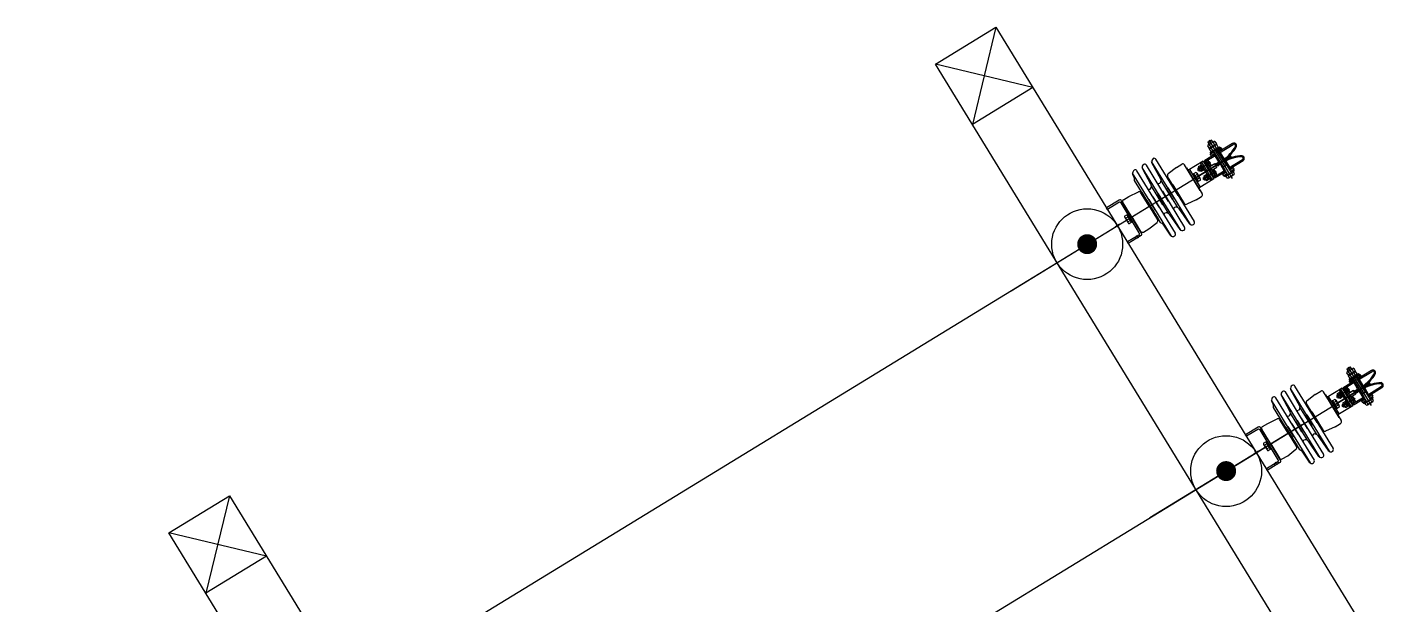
# Model space of a CAD drawing. Header units: millimetres. Extents: x 308437 to 311888, y 6841816 to 6843567.
# Drawn here: x 311666.141 to 311670.218, y 6842035.86 to 6842037.597 of the extents above; entities that cross this region are included whole.
import ezdxf

# ---------------------------------------------------------------- set-up
doc = ezdxf.new("R2010")
doc.units = ezdxf.units.MM
doc.linetypes.add('CENTER', pattern=[2, 1.25, -0.25, 0.25, -0.25])
for name, color, linetype in [('C-ESTRUCTURA', 94, 'Continuous'), ('E-CONDUCTOR', 40, 'Continuous'), ('E-EQUIPOS', 54, 'Continuous')]:
    doc.layers.add(name, color=color, linetype=linetype)

# ---------------------------------------------------------------- blocks, each defined once
blk = doc.blocks.new('A$C5E073844')
at = {"layer": 'E-EQUIPOS', "const_width": 30}
blk.add_lwpolyline([(660, -200, 1), (690, -200, 1)], format="xyb", close=True, dxfattribs=at)
at = {"layer": 'E-EQUIPOS'}
blk.add_circle((675, -200), 106.5, dxfattribs=at)
blk = doc.blocks.new('Parrón')
at = {"layer": 'C-ESTRUCTURA', "linetype": 'Continuous'}
for points in [[(35.8959, 22.2353), (36.109, 22.2353), (36.109, 19.2353), (35.8959, 19.2353), (35.8959, 22.2353)], [(36.109, 22.2353), (35.8959, 22.0223)], [(36.109, 22.0223), (35.8959, 22.2353)], [(38.5959, 22.2353), (38.809, 22.2353), (38.809, 19.2353), (38.5959, 19.2353), (38.5959, 22.2353)], [(38.809, 22.2353), (38.5959, 22.0223)], [(38.809, 22.0223), (38.5959, 22.2353)], [(36.109, 22.0223), (35.8959, 22.0223)], [(38.809, 22.0223), (38.5959, 22.0223)]]:
    blk.add_lwpolyline(points, dxfattribs=at)
at = {"layer": 'E-CONDUCTOR'}
for points in [[(34.9071, 21.4353), (36.0024, 21.5353), (39.21, 21.5353)], [(34.9071, 20.7353), (39.21, 20.7353)]]:
    blk.add_lwpolyline(points, dxfattribs=at)
at = {"layer": 'E-EQUIPOS'}
for p, q in [((38.9239, 21.6239), (38.9268, 21.629)), ((38.9239, 21.5353), (38.9239, 21.6239)), ((38.9268, 21.629), (38.928, 21.6327)), ((38.928, 21.6327), (38.9292, 21.6425)), ((38.9303, 21.5172), (38.9303, 21.646)), ((38.9449, 21.5172), (38.9449, 21.6453)), ((38.9595, 21.5866), (38.9627, 21.6425)), ((38.9638, 21.5172), (38.9638, 21.646)), ((38.9784, 21.5172), (38.9784, 21.6453)), ((38.993, 21.5866), (38.9962, 21.6425)), ((38.9973, 21.5172), (38.9973, 21.646)), ((39.0119, 21.5172), (39.0119, 21.6453)), ((39.1718, 21.6063), (39.1733, 21.6078)), ((39.1733, 21.6078), (39.1733, 21.5998)), ((39.1733, 21.6078), (39.183, 21.6078)), ((39.1781, 21.4761), (39.1781, 21.6107)), ((39.183, 21.6078), (39.183, 21.5998)), ((39.1845, 21.6063), (39.183, 21.6078)), ((38.8539, 21.5978), (38.8089, 21.5978)), ((38.8089, 21.5928), (38.8089, 21.5978)), ((38.8489, 21.5928), (38.8089, 21.5928)), ((38.8539, 21.4828), (38.8539, 21.5878)), ((38.8588, 21.5353), (38.8588, 21.5853)), ((38.8588, 21.5353), (38.8588, 21.5853)), ((38.8588, 21.5753), (38.8588, 21.5252)), ((38.8588, 21.5753), (38.8588, 21.5252)), ((38.8589, 21.4778), (38.8589, 21.5928)), ((38.8589, 21.5853), (38.8589, 21.4853)), ((38.8594, 21.5353), (38.8594, 21.5863)), ((38.8654, 21.5923), (38.8844, 21.5923)), ((38.8844, 21.5923), (38.9156, 21.5889)), ((38.9209, 21.5353), (38.9209, 21.5829)), ((38.9209, 21.5778), (38.9239, 21.5778)), ((38.9239, 21.5172), (38.9239, 21.5816)), ((38.9584, 21.5172), (38.9584, 21.5831)), ((38.9919, 21.5172), (38.9919, 21.5831)), ((39.0119, 21.5778), (39.0149, 21.5778)), ((39.0149, 21.5172), (39.0149, 21.5828)), ((39.0514, 21.5923), (39.0203, 21.5888)), ((39.0514, 21.5923), (39.0704, 21.5923)), ((39.0764, 21.5172), (39.0764, 21.5863)), ((39.0764, 21.5753), (39.0764, 21.5265)), ((39.0764, 21.5753), (39.0764, 21.5265)), ((39.1301, 21.5663), (39.0764, 21.5663)), ((39.0764, 21.5663), (39.0764, 21.5043)), ((39.0814, 21.5663), (39.0814, 21.5043)), ((39.1191, 21.5663), (39.1191, 21.5043)), ((39.1241, 21.5663), (39.1241, 21.5043)), ((39.1301, 21.5663), (39.1301, 21.5043)), ((39.1591, 21.5683), (39.1591, 21.5733)), ((39.1591, 21.5733), (39.1718, 21.5733)), ((39.1718, 21.5683), (39.1591, 21.5683)), ((39.1619, 21.5778), (39.1601, 21.5738)), ((39.1613, 21.5733), (39.1601, 21.5738)), ((39.1627, 21.5765), (39.1613, 21.5733)), ((39.1613, 21.5733), (39.1718, 21.5733)), ((39.1619, 21.5778), (39.1944, 21.5778)), ((39.1627, 21.5765), (39.1718, 21.5765)), ((39.1631, 21.5683), (39.1718, 21.5683)), ((39.1631, 21.5653), (39.1631, 21.5683)), ((39.1654, 21.5988), (39.1654, 21.5898)), ((39.1654, 21.5788), (39.1654, 21.5878)), ((39.1684, 21.5998), (39.1878, 21.5998)), ((39.1684, 21.5888), (39.1878, 21.5888)), ((39.1684, 21.5778), (39.1878, 21.5778)), ((39.1711, 21.5778), (39.1711, 21.5765)), ((39.1711, 21.5653), (39.1711, 21.5683)), ((39.1714, 21.5988), (39.1714, 21.5898)), ((39.1714, 21.5788), (39.1714, 21.5878)), ((39.1718, 21.5998), (39.1718, 21.6063)), ((39.1845, 21.6063), (39.1718, 21.6063)), ((39.1718, 21.4928), (39.1718, 21.5778)), ((39.1733, 21.5192), (39.1733, 21.5778)), ((39.1781, 21.5786), (39.1781, 21.5721)), ((39.1781, 21.5786), (39.1781, 21.5721)), ((39.183, 21.5192), (39.183, 21.5778)), ((39.1845, 21.5998), (39.1845, 21.6063)), ((39.1845, 21.4928), (39.1845, 21.5778)), ((39.1845, 21.5765), (39.1936, 21.5765)), ((39.1845, 21.5733), (39.1971, 21.5733)), ((39.1845, 21.5733), (39.195, 21.5733)), ((39.1971, 21.5683), (39.1845, 21.5683)), ((39.1845, 21.5683), (39.1931, 21.5683)), ((39.1848, 21.5988), (39.1848, 21.5898)), ((39.1848, 21.5788), (39.1848, 21.5878)), ((39.1851, 21.5778), (39.1851, 21.5765)), ((39.1851, 21.5653), (39.1851, 21.5683)), ((39.1908, 21.5988), (39.1908, 21.5898)), ((39.1908, 21.5788), (39.1908, 21.5878)), ((39.1931, 21.5683), (39.1931, 21.5653)), ((39.1936, 21.5765), (39.195, 21.5733)), ((39.1944, 21.5778), (39.1961, 21.5738)), ((39.195, 21.5733), (39.1961, 21.5738)), ((39.1971, 21.5733), (39.1971, 21.5683)), ((38.8168, 21.5353), (38.8011, 21.5353)), ((38.8089, 21.5274), (38.8089, 21.5432)), ((38.8406, 21.5451), (38.8406, 21.5254)), ((38.8421, 21.5484), (38.8499, 21.5484)), ((38.8421, 21.5418), (38.8499, 21.5418)), ((38.8421, 21.5288), (38.8499, 21.5288)), ((38.8499, 21.5484), (38.8499, 21.5222)), ((38.8499, 21.5484), (38.8539, 21.5484)), ((38.8499, 21.5423), (38.8499, 21.5289)), ((38.8499, 21.5322), (38.8539, 21.5299)), ((38.8499, 21.5299), (38.8539, 21.5276)), ((38.8588, 21.4953), (38.8588, 21.5454)), ((38.8588, 21.4953), (38.8588, 21.5454)), ((38.8588, 21.5353), (38.8588, 21.4853)), ((38.8588, 21.5353), (38.8588, 21.4853)), ((38.8594, 21.5353), (38.8594, 21.4843)), ((38.9209, 21.5353), (38.9209, 21.4877)), ((38.9239, 21.5534), (38.9239, 21.489)), ((38.9239, 21.5353), (38.9239, 21.4767)), ((38.9303, 21.5534), (38.9303, 21.4246)), ((38.9449, 21.5534), (38.9449, 21.4253)), ((38.9584, 21.5534), (38.9584, 21.4875)), ((38.9638, 21.5534), (38.9638, 21.4246)), ((38.9784, 21.5534), (38.9784, 21.4253)), ((38.9919, 21.5534), (38.9919, 21.4875)), ((38.9973, 21.5534), (38.9973, 21.4246)), ((39.0119, 21.5534), (39.0119, 21.4253)), ((39.0149, 21.5534), (39.0149, 21.4877)), ((39.21, 21.5353), (39.0746, 21.5353)), ((39.0764, 21.5534), (39.0764, 21.4843)), ((39.0764, 21.4953), (39.0764, 21.544)), ((39.0764, 21.4953), (39.0764, 21.544)), ((39.0854, 21.5484), (39.0814, 21.5484)), ((39.0854, 21.5322), (39.0814, 21.5299)), ((39.0854, 21.5299), (39.0814, 21.5276)), ((39.0854, 21.5484), (39.0854, 21.5222)), ((39.0933, 21.5484), (39.0854, 21.5484)), ((39.0854, 21.5423), (39.0854, 21.5289)), ((39.0933, 21.5418), (39.0854, 21.5418)), ((39.0933, 21.5288), (39.0854, 21.5288)), ((39.0948, 21.5451), (39.0948, 21.5254)), ((39.147, 21.551), (39.1007, 21.551)), ((39.1055, 21.5563), (39.104, 21.5548)), ((39.104, 21.5548), (39.104, 21.5483)), ((39.1082, 21.5548), (39.104, 21.5548)), ((39.104, 21.5483), (39.1055, 21.5468)), ((39.1082, 21.5483), (39.104, 21.5483)), ((39.1055, 21.5563), (39.1055, 21.5468)), ((39.1082, 21.5563), (39.1055, 21.5563)), ((39.1082, 21.5563), (39.1055, 21.5563)), ((39.1082, 21.5468), (39.1055, 21.5468)), ((39.1082, 21.5468), (39.1055, 21.5468)), ((39.1082, 21.5453), (39.1082, 21.5577)), ((39.1082, 21.5252), (39.1082, 21.5128)), ((39.1092, 21.5598), (39.1166, 21.5598)), ((39.1092, 21.5557), (39.1141, 21.5557)), ((39.1092, 21.5474), (39.1141, 21.5474)), ((39.1092, 21.5433), (39.1166, 21.5433)), ((39.1092, 21.5273), (39.1166, 21.5273)), ((39.1141, 21.5433), (39.1141, 21.5598)), ((39.1141, 21.5598), (39.1141, 21.5433)), ((39.1141, 21.5471), (39.1141, 21.5556)), ((39.1141, 21.5273), (39.1141, 21.5108)), ((39.1141, 21.5108), (39.1141, 21.5273)), ((39.1166, 21.5598), (39.1166, 21.5433)), ((39.1191, 21.5598), (39.1166, 21.5598)), ((39.1191, 21.555), (39.1166, 21.5564)), ((39.1191, 21.5535), (39.1166, 21.555)), ((39.1191, 21.5433), (39.1166, 21.5433)), ((39.1166, 21.5108), (39.1166, 21.5273)), ((39.1191, 21.5273), (39.1166, 21.5273)), ((39.1301, 21.5603), (39.1301, 21.5103)), ((39.1331, 21.5562), (39.1301, 21.5562)), ((39.1331, 21.5459), (39.1301, 21.5459)), ((39.1331, 21.5103), (39.1331, 21.5603)), ((39.1381, 21.5603), (39.1331, 21.5603)), ((39.1718, 21.5653), (39.1351, 21.5653)), ((39.1351, 21.5623), (39.1718, 21.5623)), ((39.1624, 21.5353), (39.1363, 21.5353)), ((39.1381, 21.5103), (39.1381, 21.5603)), ((39.1381, 21.5103), (39.1381, 21.5603)), ((39.1381, 21.5593), (39.1381, 21.5428)), ((39.1431, 21.5593), (39.1381, 21.5593)), ((39.1381, 21.5555), (39.1381, 21.547)), ((39.1431, 21.5552), (39.1381, 21.5552)), ((39.1431, 21.5469), (39.1381, 21.5469)), ((39.1431, 21.5428), (39.1381, 21.5428)), ((39.1556, 21.5418), (39.1381, 21.5418)), ((39.1556, 21.5288), (39.1381, 21.5288)), ((39.1381, 21.5278), (39.1381, 21.5113)), ((39.1431, 21.5278), (39.1381, 21.5278)), ((39.144, 21.5572), (39.144, 21.5448)), ((39.144, 21.5257), (39.144, 21.5133)), ((39.1556, 21.5288), (39.1556, 21.5418)), ((39.1591, 21.5402), (39.1591, 21.5372)), ((39.1591, 21.5334), (39.1591, 21.5304)), ((39.1718, 21.5653), (39.1631, 21.5653)), ((39.1686, 21.5401), (39.1686, 21.5609)), ((39.1716, 21.5609), (39.1686, 21.5609)), ((39.1716, 21.5401), (39.1686, 21.5401)), ((39.1686, 21.5305), (39.1686, 21.5097)), ((39.1716, 21.5305), (39.1686, 21.5305)), ((39.1711, 21.5653), (39.1711, 21.5623)), ((39.1711, 21.5389), (39.1711, 21.5359)), ((39.1711, 21.5347), (39.1711, 21.5317)), ((39.1716, 21.5401), (39.1716, 21.5609)), ((39.1718, 21.5609), (39.1716, 21.5609)), ((39.1718, 21.5401), (39.1716, 21.5401)), ((39.1716, 21.5305), (39.1716, 21.5097)), ((39.1718, 21.5305), (39.1716, 21.5305)), ((39.2331, 21.5653), (39.1845, 21.5653)), ((39.1931, 21.5653), (39.1845, 21.5653)), ((39.1845, 21.5623), (39.2331, 21.5623)), ((39.1876, 21.5609), (39.1845, 21.5609)), ((39.1876, 21.5401), (39.1845, 21.5401)), ((39.1876, 21.5305), (39.1845, 21.5305)), ((39.1846, 21.5401), (39.1846, 21.5609)), ((39.1846, 21.5305), (39.1846, 21.5097)), ((39.1851, 21.5653), (39.1851, 21.5623)), ((39.1851, 21.5389), (39.1851, 21.5359)), ((39.1851, 21.5347), (39.1851, 21.5317)), ((39.1876, 21.5401), (39.1876, 21.5609)), ((39.1876, 21.5305), (39.1876, 21.5097)), ((38.8421, 21.5222), (38.8499, 21.5222)), ((38.8499, 21.5222), (38.8539, 21.5222)), ((38.9209, 21.4928), (38.9239, 21.4928)), ((39.0119, 21.4928), (39.0149, 21.4928)), ((39.1301, 21.5043), (39.0764, 21.5043)), ((39.0854, 21.5222), (39.0814, 21.5222)), ((39.0933, 21.5222), (39.0854, 21.5222)), ((39.147, 21.5195), (39.1007, 21.5195)), ((39.104, 21.5223), (39.1055, 21.5238)), ((39.104, 21.5158), (39.104, 21.5223)), ((39.1082, 21.5223), (39.104, 21.5223)), ((39.1055, 21.5143), (39.104, 21.5158)), ((39.1082, 21.5158), (39.104, 21.5158)), ((39.1055, 21.5143), (39.1055, 21.5238)), ((39.1082, 21.5238), (39.1055, 21.5238)), ((39.1082, 21.5238), (39.1055, 21.5238)), ((39.1082, 21.5143), (39.1055, 21.5143)), ((39.1082, 21.5143), (39.1055, 21.5143)), ((39.1092, 21.5232), (39.1141, 21.5232)), ((39.1092, 21.5149), (39.1141, 21.5149)), ((39.1092, 21.5108), (39.1166, 21.5108)), ((39.1141, 21.5235), (39.1141, 21.515)), ((39.1191, 21.5171), (39.1166, 21.5156)), ((39.1191, 21.5156), (39.1166, 21.5142)), ((39.1191, 21.5108), (39.1166, 21.5108)), ((39.1331, 21.5247), (39.1301, 21.5247)), ((39.1331, 21.5144), (39.1301, 21.5144)), ((39.1381, 21.5103), (39.1331, 21.5103)), ((39.1718, 21.5083), (39.1351, 21.5083)), ((39.1351, 21.5053), (39.1711, 21.5053)), ((39.1381, 21.524), (39.1381, 21.5155)), ((39.1431, 21.5237), (39.1381, 21.5237)), ((39.1431, 21.5154), (39.1381, 21.5154)), ((39.1431, 21.5113), (39.1381, 21.5113)), ((39.1718, 21.5023), (39.1591, 21.5023)), ((39.1591, 21.5023), (39.1591, 21.4973)), ((39.1591, 21.4973), (39.1718, 21.4973)), ((39.1613, 21.4973), (39.1601, 21.4968)), ((39.1619, 21.4928), (39.1601, 21.4968)), ((39.1613, 21.4973), (39.1718, 21.4973)), ((39.1627, 21.494), (39.1613, 21.4973)), ((39.1619, 21.4928), (39.1944, 21.4928)), ((39.1627, 21.494), (39.1718, 21.494)), ((39.1718, 21.5053), (39.1631, 21.5053)), ((39.1631, 21.5053), (39.1631, 21.5023)), ((39.1631, 21.5023), (39.1718, 21.5023)), ((39.1654, 21.4848), (39.1654, 21.4928)), ((39.1654, 21.4928), (39.1908, 21.4928)), ((39.1716, 21.5097), (39.1686, 21.5097)), ((39.1711, 21.5083), (39.1711, 21.5053)), ((39.1711, 21.5053), (39.1711, 21.5023)), ((39.1711, 21.4928), (39.1711, 21.494)), ((39.1714, 21.4848), (39.1714, 21.4928)), ((39.1718, 21.5097), (39.1716, 21.5097)), ((39.1845, 21.5192), (39.1718, 21.5192)), ((39.1876, 21.5097), (39.1845, 21.5097)), ((39.2331, 21.5083), (39.1845, 21.5083)), ((39.1931, 21.5053), (39.1845, 21.5053)), ((39.1845, 21.5023), (39.1931, 21.5023)), ((39.1971, 21.5023), (39.1845, 21.5023)), ((39.1845, 21.4973), (39.195, 21.4973)), ((39.1845, 21.4973), (39.1971, 21.4973)), ((39.1845, 21.494), (39.1936, 21.494)), ((39.1848, 21.4848), (39.1848, 21.4928)), ((39.1851, 21.5083), (39.1851, 21.5053)), ((39.1851, 21.5053), (39.2331, 21.5053)), ((39.1851, 21.5053), (39.1851, 21.5023)), ((39.1851, 21.4928), (39.1851, 21.494)), ((39.1908, 21.4848), (39.1908, 21.4928)), ((39.1931, 21.5023), (39.1931, 21.5053)), ((39.1936, 21.494), (39.195, 21.4973)), ((39.1944, 21.4928), (39.1961, 21.4968)), ((39.195, 21.4973), (39.1961, 21.4968)), ((39.1971, 21.4973), (39.1971, 21.5023)), ((39.2411, 21.5133), (39.2411, 21.5133)), ((38.8089, 21.4728), (38.8089, 21.4778)), ((38.8489, 21.4778), (38.8089, 21.4778)), ((38.8539, 21.4728), (38.8089, 21.4728)), ((38.8359, 21.4728), (38.8359, 21.4778)), ((38.8429, 21.4703), (38.8429, 21.4803)), ((38.8499, 21.4728), (38.8499, 21.4779)), ((38.8654, 21.4783), (38.8844, 21.4783)), ((38.8844, 21.4783), (38.9156, 21.4817)), ((38.9239, 21.4767), (38.9268, 21.4716)), ((38.9268, 21.4716), (38.928, 21.4679)), ((38.928, 21.4679), (38.9292, 21.4281)), ((38.9595, 21.484), (38.9627, 21.4281)), ((38.993, 21.484), (38.9962, 21.4281)), ((39.0514, 21.4783), (39.0203, 21.4818)), ((39.0514, 21.4783), (39.0704, 21.4783)), ((39.1684, 21.4838), (39.1878, 21.4838)), ((38.9268, 20.829), (38.928, 20.8327)), ((38.928, 20.8327), (38.9292, 20.8425)), ((38.9303, 20.7172), (38.9303, 20.846)), ((38.9449, 20.7172), (38.9449, 20.8453)), ((38.9595, 20.7866), (38.9627, 20.8425)), ((38.9638, 20.7172), (38.9638, 20.846)), ((38.9784, 20.7172), (38.9784, 20.8453)), ((38.993, 20.7866), (38.9962, 20.8425)), ((38.9973, 20.7172), (38.9973, 20.846)), ((39.0119, 20.7172), (39.0119, 20.8453)), ((38.8539, 20.7978), (38.8089, 20.7978)), ((38.8089, 20.7928), (38.8089, 20.7978)), ((38.8489, 20.7928), (38.8089, 20.7928)), ((38.8589, 20.6778), (38.8589, 20.7928)), ((38.8654, 20.7923), (38.8844, 20.7923)), ((38.8844, 20.7923), (38.9156, 20.7889)), ((38.9239, 20.8239), (38.9268, 20.829)), ((38.9239, 20.7353), (38.9239, 20.8239)), ((39.0514, 20.7923), (39.0203, 20.7888)), ((39.0514, 20.7923), (39.0704, 20.7923)), ((39.1654, 20.7988), (39.1654, 20.7898)), ((39.1684, 20.7998), (39.1878, 20.7998)), ((39.1714, 20.7988), (39.1714, 20.7898)), ((39.1718, 20.8063), (39.1733, 20.8078)), ((39.1718, 20.7998), (39.1718, 20.8063)), ((39.1845, 20.8063), (39.1718, 20.8063)), ((39.1733, 20.8078), (39.1733, 20.7998)), ((39.1733, 20.8078), (39.183, 20.8078)), ((39.1781, 20.6761), (39.1781, 20.8107)), ((39.183, 20.8078), (39.183, 20.7998)), ((39.1845, 20.8063), (39.183, 20.8078)), ((39.1845, 20.7998), (39.1845, 20.8063)), ((39.1848, 20.7988), (39.1848, 20.7898)), ((39.1908, 20.7988), (39.1908, 20.7898)), ((38.8539, 20.6828), (38.8539, 20.7878)), ((38.8588, 20.7353), (38.8588, 20.7853)), ((38.8588, 20.7353), (38.8588, 20.7853)), ((38.8588, 20.7753), (38.8588, 20.7252)), ((38.8588, 20.7753), (38.8588, 20.7252)), ((38.8589, 20.7853), (38.8589, 20.6853)), ((38.8594, 20.7353), (38.8594, 20.7863)), ((38.9209, 20.7353), (38.9209, 20.7829)), ((38.9209, 20.7778), (38.9239, 20.7778)), ((38.9239, 20.7172), (38.9239, 20.7816)), ((38.9239, 20.7534), (38.9239, 20.689)), ((38.9303, 20.7534), (38.9303, 20.6246)), ((38.9449, 20.7534), (38.9449, 20.6253)), ((38.9584, 20.7172), (38.9584, 20.7831)), ((38.9584, 20.7534), (38.9584, 20.6875)), ((38.9638, 20.7534), (38.9638, 20.6246)), ((38.9784, 20.7534), (38.9784, 20.6253)), ((38.9919, 20.7172), (38.9919, 20.7831)), ((38.9919, 20.7534), (38.9919, 20.6875)), ((38.9973, 20.7534), (38.9973, 20.6246)), ((39.0119, 20.7778), (39.0149, 20.7778)), ((39.0119, 20.7534), (39.0119, 20.6253)), ((39.0149, 20.7172), (39.0149, 20.7828)), ((39.0149, 20.7534), (39.0149, 20.6877)), ((39.0764, 20.7172), (39.0764, 20.7863)), ((39.0764, 20.7753), (39.0764, 20.7265)), ((39.0764, 20.7753), (39.0764, 20.7265)), ((39.1301, 20.7663), (39.0764, 20.7663)), ((39.0764, 20.7663), (39.0764, 20.7043)), ((39.0764, 20.7534), (39.0764, 20.6843)), ((39.0814, 20.7663), (39.0814, 20.7043)), ((39.147, 20.751), (39.1007, 20.751)), ((39.1055, 20.7563), (39.104, 20.7548)), ((39.104, 20.7548), (39.104, 20.7483)), ((39.1082, 20.7548), (39.104, 20.7548)), ((39.1055, 20.7563), (39.1055, 20.7468)), ((39.1082, 20.7563), (39.1055, 20.7563)), ((39.1082, 20.7563), (39.1055, 20.7563)), ((39.1082, 20.7453), (39.1082, 20.7577)), ((39.1092, 20.7598), (39.1166, 20.7598)), ((39.1092, 20.7557), (39.1141, 20.7557)), ((39.1141, 20.7433), (39.1141, 20.7598)), ((39.1141, 20.7598), (39.1141, 20.7433)), ((39.1141, 20.7471), (39.1141, 20.7556)), ((39.1166, 20.7598), (39.1166, 20.7433)), ((39.1191, 20.7598), (39.1166, 20.7598)), ((39.1191, 20.755), (39.1166, 20.7564)), ((39.1191, 20.7535), (39.1166, 20.755)), ((39.1191, 20.7663), (39.1191, 20.7043)), ((39.1241, 20.7663), (39.1241, 20.7043)), ((39.1301, 20.7663), (39.1301, 20.7043)), ((39.1301, 20.7603), (39.1301, 20.7103)), ((39.1331, 20.7562), (39.1301, 20.7562)), ((39.1331, 20.7103), (39.1331, 20.7603)), ((39.1381, 20.7603), (39.1331, 20.7603)), ((39.1718, 20.7653), (39.1351, 20.7653)), ((39.1351, 20.7623), (39.1718, 20.7623)), ((39.1381, 20.7103), (39.1381, 20.7603)), ((39.1381, 20.7103), (39.1381, 20.7603)), ((39.1381, 20.7593), (39.1381, 20.7428)), ((39.1431, 20.7593), (39.1381, 20.7593)), ((39.1381, 20.7555), (39.1381, 20.747)), ((39.1431, 20.7552), (39.1381, 20.7552)), ((39.144, 20.7572), (39.144, 20.7448)), ((39.1591, 20.7683), (39.1591, 20.7733)), ((39.1591, 20.7733), (39.1718, 20.7733)), ((39.1718, 20.7683), (39.1591, 20.7683)), ((39.1619, 20.7778), (39.1601, 20.7738)), ((39.1613, 20.7733), (39.1601, 20.7738)), ((39.1627, 20.7765), (39.1613, 20.7733)), ((39.1613, 20.7733), (39.1718, 20.7733)), ((39.1619, 20.7778), (39.1944, 20.7778)), ((39.1627, 20.7765), (39.1718, 20.7765)), ((39.1631, 20.7683), (39.1718, 20.7683)), ((39.1631, 20.7653), (39.1631, 20.7683)), ((39.1718, 20.7653), (39.1631, 20.7653)), ((39.1654, 20.7788), (39.1654, 20.7878)), ((39.1684, 20.7888), (39.1878, 20.7888)), ((39.1684, 20.7778), (39.1878, 20.7778)), ((39.1686, 20.7401), (39.1686, 20.7609)), ((39.1716, 20.7609), (39.1686, 20.7609)), ((39.1711, 20.7778), (39.1711, 20.7765)), ((39.1711, 20.7653), (39.1711, 20.7683)), ((39.1711, 20.7653), (39.1711, 20.7623)), ((39.1714, 20.7788), (39.1714, 20.7878)), ((39.1716, 20.7401), (39.1716, 20.7609)), ((39.1718, 20.7609), (39.1716, 20.7609)), ((39.1718, 20.6928), (39.1718, 20.7778)), ((39.1733, 20.7192), (39.1733, 20.7778)), ((39.1781, 20.7786), (39.1781, 20.7721)), ((39.1781, 20.7786), (39.1781, 20.7721)), ((39.183, 20.7192), (39.183, 20.7778)), ((39.1845, 20.6928), (39.1845, 20.7778)), ((39.1845, 20.7765), (39.1936, 20.7765)), ((39.1845, 20.7733), (39.1971, 20.7733)), ((39.1845, 20.7733), (39.195, 20.7733)), ((39.1971, 20.7683), (39.1845, 20.7683)), ((39.1845, 20.7683), (39.1931, 20.7683)), ((39.2331, 20.7653), (39.1845, 20.7653)), ((39.1931, 20.7653), (39.1845, 20.7653)), ((39.1845, 20.7623), (39.2331, 20.7623)), ((39.1876, 20.7609), (39.1845, 20.7609)), ((39.1846, 20.7401), (39.1846, 20.7609)), ((39.1848, 20.7788), (39.1848, 20.7878)), ((39.1851, 20.7778), (39.1851, 20.7765)), ((39.1851, 20.7653), (39.1851, 20.7683)), ((39.1851, 20.7653), (39.1851, 20.7623)), ((39.1876, 20.7401), (39.1876, 20.7609)), ((39.1908, 20.7788), (39.1908, 20.7878)), ((39.1931, 20.7683), (39.1931, 20.7653)), ((39.1936, 20.7765), (39.195, 20.7733)), ((39.1944, 20.7778), (39.1961, 20.7738)), ((39.195, 20.7733), (39.1961, 20.7738)), ((39.1971, 20.7733), (39.1971, 20.7683)), ((38.8168, 20.7353), (38.8011, 20.7353)), ((38.8089, 20.7274), (38.8089, 20.7432)), ((38.8406, 20.7451), (38.8406, 20.7254)), ((38.8421, 20.7484), (38.8499, 20.7484)), ((38.8421, 20.7418), (38.8499, 20.7418)), ((38.8421, 20.7288), (38.8499, 20.7288)), ((38.8421, 20.7222), (38.8499, 20.7222)), ((38.8499, 20.7484), (38.8499, 20.7222)), ((38.8499, 20.7484), (38.8539, 20.7484)), ((38.8499, 20.7423), (38.8499, 20.7289)), ((38.8499, 20.7322), (38.8539, 20.7299)), ((38.8499, 20.7299), (38.8539, 20.7276)), ((38.8499, 20.7222), (38.8539, 20.7222)), ((38.8588, 20.6953), (38.8588, 20.7454)), ((38.8588, 20.6953), (38.8588, 20.7454)), ((38.8588, 20.7353), (38.8588, 20.6853)), ((38.8588, 20.7353), (38.8588, 20.6853)), ((38.8594, 20.7353), (38.8594, 20.6843)), ((38.9209, 20.7353), (38.9209, 20.6877)), ((38.9239, 20.7353), (38.9239, 20.6767)), ((39.21, 20.7353), (39.0746, 20.7353)), ((39.0764, 20.6953), (39.0764, 20.744)), ((39.0764, 20.6953), (39.0764, 20.744)), ((39.0854, 20.7484), (39.0814, 20.7484)), ((39.0854, 20.7322), (39.0814, 20.7299)), ((39.0854, 20.7299), (39.0814, 20.7276)), ((39.0854, 20.7222), (39.0814, 20.7222)), ((39.0854, 20.7484), (39.0854, 20.7222)), ((39.0933, 20.7484), (39.0854, 20.7484)), ((39.0854, 20.7423), (39.0854, 20.7289)), ((39.0933, 20.7418), (39.0854, 20.7418)), ((39.0933, 20.7288), (39.0854, 20.7288)), ((39.0933, 20.7222), (39.0854, 20.7222)), ((39.0948, 20.7451), (39.0948, 20.7254)), ((39.147, 20.7195), (39.1007, 20.7195)), ((39.104, 20.7483), (39.1055, 20.7468)), ((39.1082, 20.7483), (39.104, 20.7483)), ((39.104, 20.7223), (39.1055, 20.7238)), ((39.104, 20.7158), (39.104, 20.7223)), ((39.1082, 20.7223), (39.104, 20.7223)), ((39.1055, 20.7143), (39.104, 20.7158)), ((39.1082, 20.7158), (39.104, 20.7158)), ((39.1082, 20.7468), (39.1055, 20.7468)), ((39.1082, 20.7468), (39.1055, 20.7468)), ((39.1055, 20.7143), (39.1055, 20.7238)), ((39.1082, 20.7238), (39.1055, 20.7238)), ((39.1082, 20.7238), (39.1055, 20.7238)), ((39.1082, 20.7143), (39.1055, 20.7143)), ((39.1082, 20.7143), (39.1055, 20.7143)), ((39.1082, 20.7252), (39.1082, 20.7128)), ((39.1092, 20.7474), (39.1141, 20.7474)), ((39.1092, 20.7433), (39.1166, 20.7433)), ((39.1092, 20.7273), (39.1166, 20.7273)), ((39.1092, 20.7232), (39.1141, 20.7232)), ((39.1092, 20.7149), (39.1141, 20.7149)), ((39.1092, 20.7108), (39.1166, 20.7108)), ((39.1141, 20.7273), (39.1141, 20.7108)), ((39.1141, 20.7108), (39.1141, 20.7273)), ((39.1141, 20.7235), (39.1141, 20.715)), ((39.1191, 20.7433), (39.1166, 20.7433)), ((39.1166, 20.7108), (39.1166, 20.7273)), ((39.1191, 20.7273), (39.1166, 20.7273)), ((39.1191, 20.7171), (39.1166, 20.7156)), ((39.1191, 20.7156), (39.1166, 20.7142)), ((39.1191, 20.7108), (39.1166, 20.7108)), ((39.1331, 20.7459), (39.1301, 20.7459)), ((39.1331, 20.7247), (39.1301, 20.7247)), ((39.1331, 20.7144), (39.1301, 20.7144)), ((39.1381, 20.7103), (39.1331, 20.7103)), ((39.1624, 20.7353), (39.1363, 20.7353)), ((39.1431, 20.7469), (39.1381, 20.7469)), ((39.1431, 20.7428), (39.1381, 20.7428)), ((39.1556, 20.7418), (39.1381, 20.7418)), ((39.1556, 20.7288), (39.1381, 20.7288)), ((39.1381, 20.7278), (39.1381, 20.7113)), ((39.1431, 20.7278), (39.1381, 20.7278)), ((39.1381, 20.724), (39.1381, 20.7155)), ((39.1431, 20.7237), (39.1381, 20.7237)), ((39.1431, 20.7154), (39.1381, 20.7154)), ((39.1431, 20.7113), (39.1381, 20.7113)), ((39.144, 20.7257), (39.144, 20.7133)), ((39.1556, 20.7288), (39.1556, 20.7418)), ((39.1591, 20.7402), (39.1591, 20.7372)), ((39.1591, 20.7334), (39.1591, 20.7304)), ((39.1716, 20.7401), (39.1686, 20.7401)), ((39.1686, 20.7305), (39.1686, 20.7097)), ((39.1716, 20.7305), (39.1686, 20.7305)), ((39.1711, 20.7389), (39.1711, 20.7359)), ((39.1711, 20.7347), (39.1711, 20.7317)), ((39.1718, 20.7401), (39.1716, 20.7401)), ((39.1716, 20.7305), (39.1716, 20.7097)), ((39.1718, 20.7305), (39.1716, 20.7305)), ((39.1845, 20.7192), (39.1718, 20.7192)), ((39.1876, 20.7401), (39.1845, 20.7401)), ((39.1876, 20.7305), (39.1845, 20.7305)), ((39.1846, 20.7305), (39.1846, 20.7097)), ((39.1851, 20.7389), (39.1851, 20.7359)), ((39.1851, 20.7347), (39.1851, 20.7317)), ((39.1876, 20.7305), (39.1876, 20.7097)), ((39.2411, 20.7133), (39.2411, 20.7133)), ((38.8089, 20.6728), (38.8089, 20.6778)), ((38.8489, 20.6778), (38.8089, 20.6778)), ((38.8539, 20.6728), (38.8089, 20.6728)), ((38.8359, 20.6728), (38.8359, 20.6778)), ((38.8429, 20.6703), (38.8429, 20.6803)), ((38.8499, 20.6728), (38.8499, 20.6779)), ((38.8654, 20.6783), (38.8844, 20.6783)), ((38.8844, 20.6783), (38.9156, 20.6817)), ((38.9209, 20.6928), (38.9239, 20.6928)), ((38.9239, 20.6767), (38.9268, 20.6716)), ((38.9268, 20.6716), (38.928, 20.6679)), ((38.9595, 20.684), (38.9627, 20.6281)), ((38.993, 20.684), (38.9962, 20.6281)), ((39.0119, 20.6928), (39.0149, 20.6928)), ((39.0514, 20.6783), (39.0203, 20.6818)), ((39.0514, 20.6783), (39.0704, 20.6783)), ((39.1301, 20.7043), (39.0764, 20.7043)), ((39.1718, 20.7083), (39.1351, 20.7083)), ((39.1351, 20.7053), (39.1711, 20.7053)), ((39.1718, 20.7023), (39.1591, 20.7023)), ((39.1591, 20.7023), (39.1591, 20.6973)), ((39.1591, 20.6973), (39.1718, 20.6973)), ((39.1613, 20.6973), (39.1601, 20.6968)), ((39.1619, 20.6928), (39.1601, 20.6968)), ((39.1613, 20.6973), (39.1718, 20.6973)), ((39.1627, 20.694), (39.1613, 20.6973)), ((39.1619, 20.6928), (39.1944, 20.6928)), ((39.1627, 20.694), (39.1718, 20.694)), ((39.1718, 20.7053), (39.1631, 20.7053)), ((39.1631, 20.7053), (39.1631, 20.7023)), ((39.1631, 20.7023), (39.1718, 20.7023)), ((39.1654, 20.6848), (39.1654, 20.6928)), ((39.1654, 20.6928), (39.1908, 20.6928)), ((39.1684, 20.6838), (39.1878, 20.6838)), ((39.1716, 20.7097), (39.1686, 20.7097)), ((39.1711, 20.7083), (39.1711, 20.7053)), ((39.1711, 20.7053), (39.1711, 20.7023)), ((39.1711, 20.6928), (39.1711, 20.694)), ((39.1714, 20.6848), (39.1714, 20.6928)), ((39.1718, 20.7097), (39.1716, 20.7097)), ((39.1876, 20.7097), (39.1845, 20.7097)), ((39.2331, 20.7083), (39.1845, 20.7083)), ((39.1931, 20.7053), (39.1845, 20.7053)), ((39.1845, 20.7023), (39.1931, 20.7023)), ((39.1971, 20.7023), (39.1845, 20.7023)), ((39.1845, 20.6973), (39.195, 20.6973)), ((39.1845, 20.6973), (39.1971, 20.6973)), ((39.1845, 20.694), (39.1936, 20.694)), ((39.1848, 20.6848), (39.1848, 20.6928)), ((39.1851, 20.7083), (39.1851, 20.7053)), ((39.1851, 20.7053), (39.2331, 20.7053)), ((39.1851, 20.7053), (39.1851, 20.7023)), ((39.1851, 20.6928), (39.1851, 20.694)), ((39.1908, 20.6848), (39.1908, 20.6928)), ((39.1931, 20.7023), (39.1931, 20.7053)), ((39.1936, 20.694), (39.195, 20.6973)), ((39.1944, 20.6928), (39.1961, 20.6968)), ((39.195, 20.6973), (39.1961, 20.6968)), ((39.1971, 20.6973), (39.1971, 20.7023)), ((38.928, 20.6679), (38.9292, 20.6281))]:
    blk.add_line(p, q, dxfattribs=at)
at = {"layer": 'E-EQUIPOS', "color": 1, "linetype": 'CENTER'}
for p, q in [((38.4341, 21.5353), (38.9708, 21.5353)), ((38.4341, 20.7353), (38.9708, 20.7353))]:
    blk.add_line(p, q, dxfattribs=at)
at = {"layer": 'E-EQUIPOS'}
for centre, radius, start, end in [((38.9392, 21.6413), 0.01, 90.0001, 172.9237), ((38.9389, 21.6453), 0.006, 0.0001, 90.0001), ((38.9727, 21.6413), 0.01, 90.0001, 172.9237), ((38.9724, 21.6453), 0.006, 0.0001, 90.0001), ((39.0062, 21.6413), 0.01, 90.0001, 172.9237), ((39.0059, 21.6453), 0.006, 0.0001, 90.0001), ((38.8489, 21.5878), 0.005, 0.0001, 90.0001), ((38.8539, 21.5928), 0.005, 0.0001, 90.0001), ((38.8654, 21.5863), 0.006, 90.0001, 180.0001), ((38.9149, 21.5829), 0.006, 0.0001, 83.7461), ((38.9514, 21.5878), 0.01, 229.4585, 264.7347), ((38.9496, 21.5878), 0.01, 275.2655, 352.9237), ((38.9849, 21.5878), 0.01, 229.4585, 264.7347), ((38.9831, 21.5878), 0.01, 275.2655, 352.9237), ((39.0209, 21.5828), 0.006, 96.38, 180.0001), ((39.0704, 21.5863), 0.006, 0.0001, 90.0001), ((39.1684, 21.5948), 0.005, 53.1302, 126.87), ((39.1684, 21.5938), 0.005, 233.1302, 306.87), ((39.1684, 21.5838), 0.005, 53.1302, 126.87), ((39.1684, 21.5828), 0.005, 233.1302, 306.87), ((39.1781, 21.5768), 0.0229, 73.0222, 106.978), ((39.1781, 21.6117), 0.0229, 253.0222, 286.978), ((39.1781, 21.5658), 0.0229, 73.0222, 106.978), ((39.1781, 21.6007), 0.0229, 253.0222, 286.978), ((39.1878, 21.5948), 0.005, 53.1302, 126.87), ((39.1878, 21.5938), 0.005, 233.1302, 306.87), ((39.1878, 21.5838), 0.005, 53.1302, 126.87), ((39.1878, 21.5828), 0.005, 233.1302, 306.87), ((38.8449, 21.5451), 0.00431, 130.6919, 229.3083), ((38.8556, 21.5353), 0.015, 154.1538, 205.8464), ((38.8449, 21.5255), 0.00431, 130.6919, 229.3083), ((39.0904, 21.5451), 0.00431, 310.6919, 49.3083), ((39.0798, 21.5353), 0.015, 334.1538, 25.8464), ((39.0904, 21.5255), 0.00431, 310.6919, 49.3083), ((39.1109, 21.5577), 0.00272, 130.6919, 229.3083), ((39.1177, 21.5515), 0.00945, 154.1538, 205.8464), ((39.1109, 21.5454), 0.00272, 130.6919, 229.3083), ((39.1109, 21.5252), 0.00272, 130.6919, 229.3083), ((39.1351, 21.5603), 0.005, 90.0001, 180.0001), ((39.1351, 21.5603), 0.002, 90.0001, 180.0001), ((39.1413, 21.5572), 0.00272, 310.6919, 49.3083), ((39.1346, 21.551), 0.00945, 334.1538, 25.8464), ((39.1413, 21.5449), 0.00272, 310.6919, 49.3083), ((39.1413, 21.5257), 0.00272, 310.6919, 49.3083), ((39.1781, 21.6587), 0.12, 260.8899, 266.9668), ((39.1781, 21.6587), 0.123, 261.1139, 267.0408), ((39.1781, 21.4119), 0.123, 92.9594, 98.8862), ((39.1781, 21.4119), 0.12, 93.0334, 99.1103), ((39.1781, 21.6587), 0.12, 273.0334, 299.3779), ((39.1781, 21.6587), 0.123, 272.9594, 299.6106), ((39.1781, 21.4119), 0.123, 60.3896, 87.0408), ((39.1781, 21.4119), 0.12, 60.6223, 86.9668), ((39.2331, 21.5573), 0.008, 316.2044, 90.0001), ((39.2331, 21.5573), 0.005, 320.6765, 90.0001), ((38.8654, 21.4843), 0.006, 180.0001, 270.0001), ((38.9149, 21.4877), 0.006, 276.2541, 0.0001), ((38.9514, 21.4828), 0.01, 95.2655, 130.5417), ((38.9496, 21.4828), 0.01, 7.0765, 84.7347), ((38.9849, 21.4828), 0.01, 95.2655, 130.5417), ((38.9831, 21.4828), 0.01, 7.0765, 84.7347), ((39.0209, 21.4877), 0.006, 180.0001, 263.6202), ((39.0704, 21.4843), 0.006, 270.0001, 0.0001), ((39.1177, 21.519), 0.00945, 154.1538, 205.8464), ((39.1109, 21.5129), 0.00272, 130.6919, 229.3083), ((39.1351, 21.5103), 0.005, 180.0001, 270.0001), ((39.1351, 21.5103), 0.002, 180.0001, 270.0001), ((39.1346, 21.5195), 0.00945, 334.1538, 25.8464), ((39.1413, 21.5134), 0.00272, 310.6919, 49.3083), ((39.1684, 21.4888), 0.005, 233.1302, 306.87), ((39.1781, 21.5067), 0.0229, 253.0222, 286.978), ((39.1878, 21.4888), 0.005, 233.1302, 306.87), ((39.2331, 21.5133), 0.008, 270.0001, 43.7958), ((39.2331, 21.5133), 0.005, 270.0001, 39.3237), ((38.8489, 21.4828), 0.005, 270.0001, 0.0001), ((38.8539, 21.4778), 0.005, 270.0001, 0.0001), ((38.9392, 21.4293), 0.01, 187.0765, 270.0001), ((38.9389, 21.4253), 0.006, 270.0001, 0.0001), ((38.9727, 21.4293), 0.01, 187.0765, 270.0001), ((38.9724, 21.4253), 0.006, 270.0001, 0.0001), ((39.0062, 21.4293), 0.01, 187.0765, 270.0001), ((39.0059, 21.4253), 0.006, 270.0001, 0.0001), ((38.9392, 20.8413), 0.01, 90.0001, 172.9237), ((38.9389, 20.8453), 0.006, 0.0001, 90.0001), ((38.9727, 20.8413), 0.01, 90.0001, 172.9237), ((38.9724, 20.8453), 0.006, 0.0001, 90.0001), ((39.0062, 20.8413), 0.01, 90.0001, 172.9237), ((39.0059, 20.8453), 0.006, 0.0001, 90.0001), ((38.8489, 20.7878), 0.005, 0.0001, 90.0001), ((38.8539, 20.7928), 0.005, 0.0001, 90.0001), ((38.8654, 20.7863), 0.006, 90.0001, 180.0001), ((39.0704, 20.7863), 0.006, 0.0001, 90.0001), ((39.1684, 20.7948), 0.005, 53.1302, 126.87), ((39.1781, 20.7768), 0.0229, 73.0222, 106.978), ((39.1878, 20.7948), 0.005, 53.1302, 126.87), ((38.9149, 20.7829), 0.006, 0.0001, 83.7461), ((38.9514, 20.7878), 0.01, 229.4585, 264.7347), ((38.9496, 20.7878), 0.01, 275.2655, 352.9237), ((38.9849, 20.7878), 0.01, 229.4585, 264.7347), ((38.9831, 20.7878), 0.01, 275.2655, 352.9237), ((39.0209, 20.7828), 0.006, 96.38, 180.0001), ((39.1109, 20.7577), 0.00272, 130.6919, 229.3083), ((39.1177, 20.7515), 0.00945, 154.1538, 205.8464), ((39.1351, 20.7603), 0.005, 90.0001, 180.0001), ((39.1351, 20.7603), 0.002, 90.0001, 180.0001), ((39.1413, 20.7572), 0.00272, 310.6919, 49.3083), ((39.1346, 20.751), 0.00945, 334.1538, 25.8464), ((39.1684, 20.7938), 0.005, 233.1302, 306.87), ((39.1684, 20.7838), 0.005, 53.1302, 126.87), ((39.1684, 20.7828), 0.005, 233.1302, 306.87), ((39.1781, 20.8117), 0.0229, 253.0222, 286.978), ((39.1781, 20.7658), 0.0229, 73.0222, 106.978), ((39.1781, 20.8007), 0.0229, 253.0222, 286.978), ((39.1781, 20.8587), 0.12, 273.0334, 299.3779), ((39.1781, 20.8587), 0.123, 272.9594, 299.6106), ((39.1878, 20.7938), 0.005, 233.1302, 306.87), ((39.1878, 20.7838), 0.005, 53.1302, 126.87), ((39.1878, 20.7828), 0.005, 233.1302, 306.87), ((39.2331, 20.7573), 0.008, 316.2044, 90.0001), ((39.2331, 20.7573), 0.005, 320.6765, 90.0001), ((38.8449, 20.7451), 0.00431, 130.6919, 229.3083), ((38.8556, 20.7353), 0.015, 154.1538, 205.8464), ((38.8449, 20.7255), 0.00431, 130.6919, 229.3083), ((39.0904, 20.7451), 0.00431, 310.6919, 49.3083), ((39.0798, 20.7353), 0.015, 334.1538, 25.8464), ((39.0904, 20.7255), 0.00431, 310.6919, 49.3083), ((39.1109, 20.7454), 0.00272, 130.6919, 229.3083), ((39.1109, 20.7252), 0.00272, 130.6919, 229.3083), ((39.1177, 20.719), 0.00945, 154.1538, 205.8464), ((39.1109, 20.7129), 0.00272, 130.6919, 229.3083), ((39.1351, 20.7103), 0.005, 180.0001, 270.0001), ((39.1351, 20.7103), 0.002, 180.0001, 270.0001), ((39.1413, 20.7449), 0.00272, 310.6919, 49.3083), ((39.1413, 20.7257), 0.00272, 310.6919, 49.3083), ((39.1346, 20.7195), 0.00945, 334.1538, 25.8464), ((39.1413, 20.7134), 0.00272, 310.6919, 49.3083), ((39.1781, 20.8587), 0.12, 260.8899, 266.9668), ((39.1781, 20.8587), 0.123, 261.1139, 267.0408), ((39.1781, 20.6119), 0.123, 92.9594, 98.8862), ((39.1781, 20.6119), 0.12, 93.0334, 99.1103), ((39.1781, 20.6119), 0.123, 60.3896, 87.0408), ((39.1781, 20.6119), 0.12, 60.6223, 86.9668), ((39.2331, 20.7133), 0.008, 270.0001, 43.7958), ((39.2331, 20.7133), 0.005, 270.0001, 39.3237), ((38.8489, 20.6828), 0.005, 270.0001, 0.0001), ((38.8539, 20.6778), 0.005, 270.0001, 0.0001), ((38.8654, 20.6843), 0.006, 180.0001, 270.0001), ((38.9149, 20.6877), 0.006, 276.2541, 0.0001), ((38.9514, 20.6828), 0.01, 95.2655, 130.5417), ((38.9496, 20.6828), 0.01, 7.0765, 84.7347), ((38.9849, 20.6828), 0.01, 95.2655, 130.5417), ((38.9831, 20.6828), 0.01, 7.0765, 84.7347), ((39.0209, 20.6877), 0.006, 180.0001, 263.6202), ((39.0704, 20.6843), 0.006, 270.0001, 0.0001), ((39.1684, 20.6888), 0.005, 233.1302, 306.87), ((39.1781, 20.7067), 0.0229, 253.0222, 286.978), ((39.1878, 20.6888), 0.005, 233.1302, 306.87), ((38.9392, 20.6293), 0.01, 187.0765, 270.0001), ((38.9389, 20.6253), 0.006, 270.0001, 0.0001), ((38.9727, 20.6293), 0.01, 187.0765, 270.0001), ((38.9724, 20.6253), 0.006, 270.0001, 0.0001), ((39.0062, 20.6293), 0.01, 187.0765, 270.0001), ((39.0059, 20.6253), 0.006, 270.0001, 0.0001)]:
    blk.add_arc(centre, radius, start, end, dxfattribs=at)
at = {"layer": 'E-EQUIPOS', "xscale": 0.001, "yscale": 0.001, "zscale": 0.001, "rotation": 270}
for p in [(38.9024, 22.2103), (38.9024, 21.4103)]:
    blk.add_blockref('A$C5E073844', p, dxfattribs=at)

msp = doc.modelspace()

# ---------------------------------------------------------------- block references
at = {"rotation": 31.45904213535047}
msp.add_blockref('Parrón', (311647.5516, 6841998.3761), dxfattribs=at)

doc.saveas('drawing.dxf')
